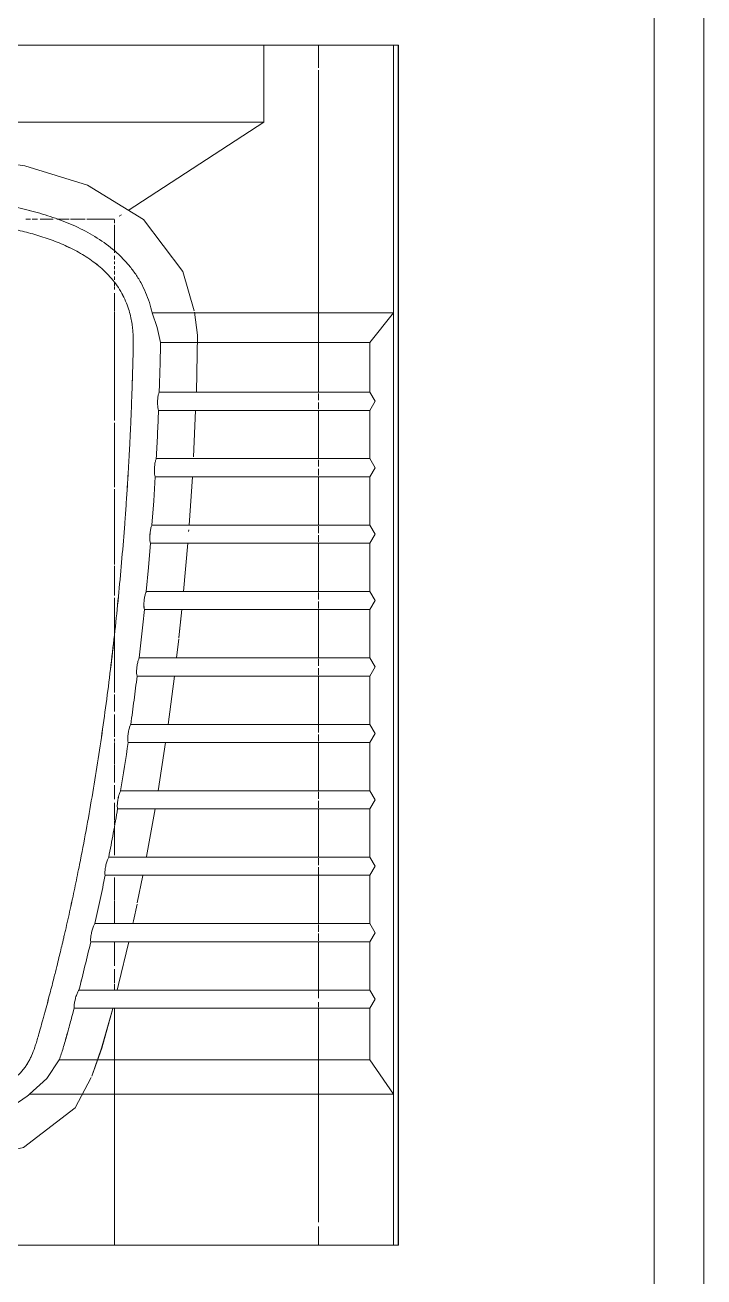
# Model space of a CAD drawing. Header units: millimetres. Extents: x -4000 to 187956, y -58990 to 162485.
# Drawn here: x 2909 to 3250, y 76536 to 77165 of the extents above; entities that cross this region are included whole.
import ezdxf

# ---------------------------------------------------------------- set-up
doc = ezdxf.new("R2010")
doc.units = ezdxf.units.MM
doc.layers.add('A-WALL', color=113, linetype='Continuous', lineweight=13)
doc.layers.add('P-SANR-FIXT', color=6, linetype='Continuous', lineweight=9)

# ---------------------------------------------------------------- blocks, each defined once
blk = doc.blocks.new('WCPan-SquattingPan-Vitra-ArkitektSeries-5952 - CMPX502N-V870-FFS - TANG 1')
at = {"layer": 'P-SANR-FIXT', "color": 250}
for p, q in [((250.56, 212.38), (-250.56, 212.38)), ((250.56, 212.38), (250.56, 77.95)), ((252.96, 212.38), (250.56, 212.38)), ((252.96, -390.25), (252.96, 212.38)), ((129.51, 77.95), (250.56, 77.95)), ((250.56, 77.95), (238.61, 63.05)), ((250.56, -314.32), (250.56, 77.95)), ((238.61, 63.05), (133.65, 63.05)), ((238.61, 38.12), (238.61, 63.05)), ((238.61, 38.12), (133, 38.12)), ((132.67, 29.03), (238.61, 29.03)), ((238.61, 4.77), (238.61, 29.03)), ((238.61, 4.77), (131.54, 4.77)), ((131.02, -4.33), (238.61, -4.33)), ((238.61, -28.59), (238.61, -4.33)), ((238.61, -28.59), (129.37, -28.59)), ((128.66, -37.68), (238.61, -37.68)), ((238.61, -61.94), (238.61, -37.68)), ((238.61, -61.94), (126.53, -61.94)), ((125.63, -71.04), (238.61, -71.04)), ((238.61, -95.3), (238.61, -71.04)), ((238.61, -95.3), (123, -95.3)), ((121.91, -104.39), (238.61, -104.39)), ((238.61, -128.65), (238.61, -104.39)), ((238.61, -128.65), (118.75, -128.65)), ((117.45, -137.74), (238.61, -137.74)), ((238.61, -162), (238.61, -137.74)), ((238.61, -162), (113.67, -162)), ((112.13, -171.1), (238.61, -171.1)), ((238.61, -195.36), (238.61, -171.1)), ((238.61, -195.36), (107.69, -195.36)), ((105.9, -204.45), (238.61, -204.45)), ((238.61, -204.45), (238.61, -228.71)), ((238.61, -228.71), (100.75, -228.71)), ((98.67, -237.81), (238.61, -237.81)), ((238.61, -262.07), (238.61, -237.81)), ((238.61, -262.07), (92.74, -262.07)), ((90.37, -271.16), (238.61, -271.16)), ((238.61, -297.17), (238.61, -271.16)), ((82.82, -297.17), (238.61, -297.17)), ((238.61, -297.17), (250.56, -314.32)), ((250.56, -314.32), (68.67, -314.32)), ((250.56, -314.32), (250.56, -390.25)), ((250.56, -390.25), (-250.56, -390.25)), ((250.56, -390.25), (252.96, -390.25))]:
    blk.add_line(p, q, dxfattribs=at)
at = {"layer": 'P-SANR-FIXT', "color": 253}
for p, q in [((185.5, 212.38), (25, 212.38)), ((185.5, 173.73), (185.5, 212.38)), ((185.5, 212.38), (212.95, 212.38)), ((212.95, 212.38), (212.95, 200.97)), ((252.96, 212.38), (212.95, 212.38)), ((212.95, 199.81), (212.95, 38.12)), ((185.5, 173.73), (-184.71, 173.73)), ((117.43, 129.42), (185.5, 173.73)), ((66.03, 124.95), (68.38, 124.95)), ((110.55, 78.62), (110.55, 87.84)), ((110.55, 23.87), (110.55, 78.35)), ((212.95, 37.56), (212.95, 34.16)), ((212.95, 33), (212.95, 29.59)), ((151.27, 29.02), (150.2, 5.65)), ((212.95, 29.03), (212.95, 4.77)), ((110.55, -9.6), (110.55, 22.72)), ((212.95, 4.22), (212.95, 0.8)), ((149.63, -4.32), (148.01, -28.61)), ((212.95, -0.34), (212.95, -3.77)), ((212.95, -4.33), (212.95, -28.59)), ((110.55, -48.42), (110.55, -10.59)), ((147.84, -30.89), (147.77, -31.77)), ((212.95, -29.13), (212.95, -32.57)), ((147.31, -37.71), (145.19, -61.94)), ((212.95, -33.69), (212.95, -37.13)), ((212.95, -37.68), (212.95, -61.94)), ((110.55, -63.98), (110.55, -49.13)), ((212.95, -62.46), (212.95, -65.94)), ((110.55, -82.91), (110.55, -65.09)), ((212.95, -67.02), (212.95, -70.5)), ((144.31, -71.03), (142.84, -85.13)), ((212.95, -71.04), (212.95, -95.3)), ((142.79, -85.63), (141.71, -95.3)), ((212.95, -95.8), (212.95, -99.31)), ((212.95, -100.36), (212.95, -103.87)), ((140.63, -104.4), (137.5, -128.65)), ((212.95, -104.39), (212.95, -128.65)), ((212.95, -129.14), (212.95, -132.68)), ((136.22, -137.75), (132.5, -162.01)), ((212.95, -133.69), (212.95, -137.24)), ((212.95, -137.74), (212.95, -162)), ((212.95, -162.47), (212.95, -166.05)), ((212.95, -167.03), (212.95, -170.61)), ((212.95, -171.1), (212.95, -195.13)), ((212.95, -195.8), (212.95, -199.43)), ((212.95, -200.36), (212.95, -203.99)), ((124.85, -204.47), (122.03, -218.28)), ((212.95, -204.45), (212.95, -228.71)), ((212.95, -229.13), (212.95, -232.8)), ((212.95, -233.69), (212.95, -237.36)), ((212.95, -237.81), (212.95, -262.07)), ((212.95, -262.46), (212.95, -266.18)), ((212.95, -268.13), (212.95, -270.74)), ((110.55, -304.52), (110.55, -271.16)), ((212.95, -271.16), (212.95, -378.62)), ((110.55, -340.98), (110.55, -304.63)), ((110.55, -390.25), (110.55, -341.14)), ((212.95, -380.83), (212.95, -390.25)), ((-110.49, -390.25), (110.55, -390.25)), ((212.95, -390.25), (110.55, -390.25)), ((212.95, -390.25), (252.96, -390.25))]:
    blk.add_line(p, q, dxfattribs=at)
at = {"layer": 'P-SANR-FIXT', "color": 254}
for p, q in [((112.91, 126.48), (114.09, 127.25)), ((69.22, 124.95), (71.99, 124.95)), ((73.28, 124.95), (76.77, 124.95)), ((76.95, 124.95), (79.82, 124.95)), ((81.63, 124.95), (87.76, 124.95)), ((88.55, 124.95), (95.86, 124.95)), ((96.73, 124.95), (110.44, 124.95)), ((110.55, 123.02), (110.55, 124.91)), ((110.55, 116.88), (110.55, 122.11)), ((110.55, 108.09), (110.55, 116.84)), ((110.55, 104.72), (110.55, 106.57)), ((110.55, 102.5), (110.55, 103.79)), ((110.55, 99.94), (110.55, 101.38)), ((110.55, 97.22), (110.55, 99.08)), ((110.55, 94.63), (110.55, 96.22)), ((110.55, 91.5), (110.55, 93.48)), ((110.55, 89.78), (110.55, 91.17)), ((110.55, -112.6), (110.55, -83.11)), ((110.55, -122.13), (110.55, -113.71)), ((110.55, -134.93), (110.55, -123.75)), ((110.55, -137.32), (110.55, -135.93)), ((110.55, -148.62), (110.55, -137.83)), ((110.55, -157.87), (110.55, -148.92)), ((110.55, -166.21), (110.55, -159.16)), ((110.55, -176.58), (110.55, -168.05)), ((110.55, -179.1), (110.55, -176.88)), ((110.55, -194.42), (110.55, -179.98)), ((110.55, -216.97), (110.55, -205.52)), ((110.55, -228.71), (110.55, -217.24)), ((110.55, -239.63), (110.55, -237.81)), ((110.55, -249.88), (110.55, -239.87)), ((110.55, -258.37), (110.55, -251.55)), ((110.55, -262.07), (110.55, -258.87)), ((68.67, -314.32), (68.02, -314.32))]:
    blk.add_line(p, q, dxfattribs=at)
at = {"layer": 'P-SANR-FIXT', "color": 253, "flags": 128}
for points in [[(0, 157.68), (32.87, 156.4), (65.64, 151.75), (97.11, 142.05), (125.05, 124.81), (144.85, 98.72), (150.6, 78.94)], [(150.72, 78.25), (152.19, 66.81), (151.63, 38.12)], [(130.99, -171.1), (126.68, -195), (126.66, -195.13)], [(121.9, -218.9), (120.1, -227.27), (119.78, -228.72)], [(117.74, -237.83), (112.6, -259.36), (111.93, -262.08)], [(109.75, -271.26), (104.15, -291.21), (99.18, -305.32)], [(98.93, -305.96), (90.78, -321.14), (64.92, -341.06), (32.93, -348.27)]]:
    blk.add_lwpolyline(points, dxfattribs=at)
at = {"layer": 'P-SANR-FIXT', "color": 250, "flags": 128}
for points in [[(133.65, 63.05), (131.99, 70.57), (129.51, 77.95)], [(238.61, 29.03), (241.4, 33.57), (238.61, 38.12)], [(238.61, -4.33), (241.4, 0.22), (238.61, 4.77)], [(129.37, -28.59), (130.24, -16.46), (131.02, -4.33)], [(238.61, -37.68), (241.4, -33.13), (238.61, -28.59)], [(126.53, -61.94), (127.64, -49.82), (128.66, -37.68)], [(238.61, -71.04), (241.4, -66.49), (238.61, -61.94)], [(238.61, -104.39), (241.4, -99.84), (238.61, -95.3)], [(238.61, -137.74), (241.4, -133.2), (238.61, -128.65)], [(238.61, -171.1), (241.4, -166.55), (238.61, -162)], [(238.61, -204.45), (241.4, -199.91), (238.61, -195.36)], [(238.61, -237.81), (241.4, -233.26), (238.61, -228.71)], [(238.61, -271.16), (241.4, -266.61), (238.61, -262.07)], [(68.02, -314.32), (76.62, -306.47), (82.82, -297.17)]]:
    blk.add_lwpolyline(points, dxfattribs=at)
at = {"layer": 'P-SANR-FIXT', "color": 250}
blk.add_arc((-1176.21, 51.26), 1307.39, 350.61189, 351.68789, dxfattribs=at)
for points, knots in [([(129.51, 77.95), (128.74, 81.46), (127.07, 86.68), (123.84, 93.23), (120.89, 97.97), (117.48, 102.37), (112.51, 107.69), (105.49, 113.48), (96.06, 119.21), (86.05, 123.75), (75.88, 127.3), (65.19, 130.16), (54.55, 132.3), (43.7, 133.93), (32.53, 135.12), (17.68, 136.15), (6.8, 136.38), (0, 136.38)], [0, 0, 0, 0, 0.071429, 0.107143, 0.142857, 0.178571, 0.214286, 0.285714, 0.357143, 0.428571, 0.5, 0.571429, 0.642857, 0.714286, 0.785714, 0.857143, 1, 1, 1, 1]), ([(0, 125.43), (5.34, 125.43), (13.8, 125.28), (25.48, 124.65), (34.36, 123.93), (43.13, 122.93), (51.71, 121.64), (60.17, 120.01), (68.57, 117.97), (76.78, 115.45), (84.8, 112.37), (91.35, 109.16), (96.35, 106.18), (99.91, 103.74), (103.38, 100.99), (107.85, 96.84), (112.84, 90.74), (116.21, 84.15), (117.97, 79.09), (118.88, 75.48), (119.45, 72.3), (119.77, 69.47), (119.93, 66.83), (119.98, 64.71), (119.99, 63.03), (119.99, 62.01), (119.98, 61.16), (119.97, 60.06), (119.93, 58.25), (119.86, 55.26), (119.75, 51.42), (119.64, 47.54), (119.53, 44.03), (119.42, 40.71), (119.29, 36.98), (119.11, 31.92), (118.92, 26.93), (118.73, 22.47), (118.58, 19.03), (118.44, 16.16), (118.31, 13.45), (118.19, 10.96), (118.07, 8.66), (117.96, 6.69), (117.85, 4.57), (117.69, 1.79), (117.49, -1.72), (117.23, -5.98), (116.95, -10.31), (116.66, -14.74), (116.26, -20.61), (115.51, -30.84), (114.35, -45.2), (112.27, -68.07), (109.21, -96.69), (105.5, -125.36), (102.12, -148.02), (99.36, -165), (96.36, -181.94), (93.51, -196.84), (91.28, -207.81), (89.79, -214.88), (88.65, -220.17), (87.48, -225.47), (86.49, -229.85), (85.66, -233.44), (84.91, -236.67), (84.11, -240.05), (83.22, -243.76), (82.25, -247.78), (81.22, -251.94), (80.18, -256.07), (79.26, -259.65), (78.18, -263.8), (76.91, -268.61), (75.82, -272.63), (74.96, -275.78), (74.1, -278.92), (73.15, -282.36), (72.21, -285.67), (71.41, -288.37), (70.37, -291.52), (69.25, -294.43), (68.05, -296.98), (67.13, -298.69), (66.09, -300.32), (64.44, -302.55), (61.91, -305.27), (58.14, -308.26), (54.39, -310.43), (51.04, -311.95), (47.42, -313.32), (42.84, -314.6), (38.33, -315.36), (34.88, -315.75), (31.62, -316.04), (27.15, -316.34), (22.37, -316.52), (18.42, -316.6), (14.39, -316.65), (9.97, -316.64), (5.12, -316.57), (1.82, -316.53), (0, -316.53)], [0, 0, 0, 0, 0.029412, 0.044118, 0.058824, 0.073529, 0.088235, 0.102941, 0.117647, 0.132353, 0.147059, 0.161765, 0.169118, 0.176471, 0.183824, 0.191176, 0.205882, 0.220588, 0.227941, 0.235294, 0.242647, 0.25, 0.257353, 0.264706, 0.268382, 0.272059, 0.273897, 0.275735, 0.279412, 0.283088, 0.286765, 0.290441, 0.292279, 0.294118, 0.297794, 0.301471, 0.308824, 0.316176, 0.323529, 0.330882, 0.338235, 0.345588, 0.349265, 0.352941, 0.356618, 0.360294, 0.367647, 0.375, 0.382353, 0.389706, 0.397059, 0.411765, 0.441176, 0.470588, 0.529412, 0.588235, 0.617647, 0.647059, 0.676471, 0.705882, 0.724265, 0.733456, 0.742647, 0.751838, 0.761029, 0.765625, 0.770221, 0.779412, 0.788603, 0.797794, 0.806985, 0.811581, 0.816176, 0.820772, 0.825368, 0.829963, 0.832261, 0.834559, 0.839154, 0.84375, 0.848346, 0.852941, 0.862132, 0.866728, 0.871324, 0.875919, 0.880515, 0.889706, 0.898897, 0.908088, 0.912684, 0.917279, 0.926471, 0.935662, 0.940257, 0.944853, 0.954044, 0.963235, 0.967831, 0.972426, 0.981618, 0.990809, 1, 1, 1, 1]), ([(133, 38.12), (133.02, 38.49), (133.05, 39.59), (133.13, 41.91), (133.21, 44.37), (133.3, 47.23), (133.41, 50.94), (133.53, 55.18), (133.61, 58.72), (133.65, 60.9), (133.65, 62.09), (133.65, 62.73), (133.65, 63.05)], [0, 0, 0, 0, 0.125, 0.25, 0.3125, 0.375, 0.5, 0.625, 0.75, 0.875, 0.9375, 1, 1, 1, 1]), ([(133, 38.12), (132.92, 37.97), (132.77, 37.58), (132.49, 36.52), (132.24, 34.77), (132.15, 32.41), (132.3, 30.29), (132.53, 29.34), (132.67, 29.03)], [0, 0, 0, 0, 0.1, 0.2, 0.4, 0.6, 0.8, 1, 1, 1, 1]), ([(131.54, 4.77), (131.46, 4.61), (131.3, 4.22), (131.07, 3.43), (130.89, 2.48), (130.69, 1.04), (130.57, -0.93), (130.67, -3.06), (130.88, -4.01), (131.02, -4.33)], [0, 0, 0, 0, 0.1, 0.2, 0.3, 0.4, 0.6, 0.8, 1, 1, 1, 1]), ([(129.37, -28.59), (129.28, -28.74), (129.12, -29.13), (128.88, -29.92), (128.67, -30.87), (128.44, -32.31), (128.29, -34.28), (128.34, -36.41), (128.54, -37.37), (128.66, -37.68)], [0, 0, 0, 0, 0.1, 0.2, 0.3, 0.4, 0.6, 0.8, 1, 1, 1, 1]), ([(126.53, -61.94), (126.43, -62.1), (126.26, -62.48), (126, -63.27), (125.78, -64.22), (125.52, -65.66), (125.32, -67.62), (125.34, -69.76), (125.51, -70.72), (125.63, -71.04)], [0, 0, 0, 0, 0.1, 0.2, 0.3, 0.4, 0.6, 0.8, 1, 1, 1, 1]), ([(123, -95.3), (122.9, -95.45), (122.72, -95.84), (122.45, -96.62), (122.2, -97.57), (121.92, -99), (121.68, -100.97), (121.65, -103.11), (121.8, -104.07), (121.91, -104.39)], [0, 0, 0, 0, 0.1, 0.2, 0.3, 0.4, 0.6, 0.8, 1, 1, 1, 1]), ([(118.75, -128.65), (118.65, -128.81), (118.46, -129.19), (118.17, -129.97), (117.9, -130.92), (117.66, -131.99), (117.47, -133.13), (117.28, -134.67), (117.21, -136.46), (117.34, -137.43), (117.45, -137.74)], [0, 0, 0, 0, 0.1, 0.2, 0.3, 0.4, 0.5, 0.6, 0.8, 1, 1, 1, 1]), ([(113.67, -162), (113.57, -162.16), (113.37, -162.55), (113.06, -163.33), (112.76, -164.27), (112.5, -165.34), (112.27, -166.47), (112.04, -168.01), (111.93, -169.81), (112.03, -170.78), (112.13, -171.1)], [0, 0, 0, 0, 0.1, 0.2, 0.3, 0.4, 0.5, 0.6, 0.8, 1, 1, 1, 1]), ([(107.69, -195.36), (107.59, -195.51), (107.37, -195.9), (107.04, -196.68), (106.72, -197.62), (106.42, -198.68), (106.17, -199.82), (105.9, -201.35), (105.73, -203.15), (105.81, -204.13), (105.9, -204.45)], [0, 0, 0, 0, 0.1, 0.2, 0.3, 0.4, 0.5, 0.6, 0.8, 1, 1, 1, 1]), ([(100.75, -228.71), (100.64, -228.87), (100.41, -229.26), (100.05, -230.03), (99.7, -230.97), (99.38, -232.03), (99.08, -233.16), (98.77, -234.69), (98.54, -236.5), (98.59, -237.48), (98.67, -237.81)], [0, 0, 0, 0, 0.1, 0.2, 0.3, 0.4, 0.5, 0.6, 0.8, 1, 1, 1, 1]), ([(92.74, -262.07), (92.63, -262.22), (92.39, -262.61), (92, -263.38), (91.62, -264.32), (91.26, -265.37), (90.93, -266.5), (90.56, -268.03), (90.27, -269.84), (90.29, -270.84), (90.37, -271.16)], [0, 0, 0, 0, 0.1, 0.2, 0.3, 0.4, 0.5, 0.6, 0.8, 1, 1, 1, 1]), ([(82.82, -297.17), (83.19, -296.17), (83.9, -294.18), (84.83, -291.21), (85.76, -288.01), (86.74, -284.5), (87.81, -280.6), (89.16, -275.66), (89.96, -272.69), (90.37, -271.16)], [0, 0, 0, 0, 0.125, 0.25, 0.375, 0.5, 0.625, 0.75, 1, 1, 1, 1]), ([(0, -327.48), (2.52, -327.48), (5.85, -327.54), (10.4, -327.58), (14, -327.59), (17.77, -327.56), (21.35, -327.49), (24.76, -327.39), (28.16, -327.24), (31.64, -327.02), (34.43, -326.79), (36.62, -326.57), (38.99, -326.3), (43.33, -325.66), (48.02, -324.57), (52.47, -323.14), (55.92, -321.79), (59.29, -320.2), (63.48, -317.84), (66.31, -315.78), (68.02, -314.32)], [0, 0, 0, 0, 0.1, 0.15, 0.2, 0.25, 0.3, 0.35, 0.4, 0.45, 0.5, 0.525, 0.55, 0.6, 0.7, 0.75, 0.8, 0.85, 0.9, 1, 1, 1, 1])]:
    blk.add_open_spline(points, degree=3, knots=knots, dxfattribs=at)
for points in [[(131.54, 4.77), (131.77, 8.86), (132.17, 16.89), (132.51, 24.93), (132.67, 29.03)], [(123, -95.3), (123.47, -91.26), (124.37, -83.17), (125.22, -75.08), (125.63, -71.04)], [(118.75, -128.65), (119.31, -124.61), (120.4, -116.53), (121.42, -108.44), (121.91, -104.39)], [(107.69, -195.36), (108.47, -191.32), (109.99, -183.24), (111.43, -175.15), (112.13, -171.1)], [(100.75, -228.71), (101.65, -224.68), (103.41, -216.6), (105.08, -208.51), (105.9, -204.45)], [(92.74, -262.07), (93.78, -258.04), (95.8, -249.96), (97.73, -241.86), (98.67, -237.81)]]:
    blk.add_open_spline(points, degree=3, dxfattribs=at)
blk = doc.blocks.new('CMF2_NHAXUONG_A_rvt-1-FFS - TANG 1')
at = {"layer": 'A-WALL', "color": 35, "lineweight": 15}
for p, q in [((3224.79, 77349.64), (3224.79, 76175)), ((3249.79, 76175), (3249.79, 77349.64))]:
    blk.add_line(p, q, dxfattribs=at)
at = {"layer": 'A-WALL', "color": 50, "lineweight": 15}
for p, q in [((3224.79, 76175), (3224.79, 77349.64)), ((3249.79, 77349.64), (3249.79, 76175))]:
    blk.add_line(p, q, dxfattribs=at)
at = {"layer": 'P-SANR-FIXT', "color": 250}
for p, q in [((3094.1, 77154.88), (2592.98, 77154.88)), ((3094.1, 77154.88), (3094.1, 77020.45)), ((3096.49, 77154.88), (3094.1, 77154.88)), ((3096.49, 76552.26), (3096.49, 77154.88)), ((2973.04, 77020.45), (3094.1, 77020.45)), ((3094.1, 77020.45), (3082.15, 77005.55)), ((3094.1, 76628.18), (3094.1, 77020.45)), ((3082.15, 77005.55), (2977.19, 77005.55)), ((3082.15, 76980.63), (3082.15, 77005.55)), ((3082.15, 76980.63), (2976.54, 76980.63)), ((2976.21, 76971.53), (3082.15, 76971.53)), ((3082.15, 76947.27), (3082.15, 76971.53)), ((3082.15, 76947.27), (2975.08, 76947.27)), ((2974.55, 76938.18), (3082.15, 76938.18)), ((3082.15, 76913.92), (3082.15, 76938.18)), ((3082.15, 76913.92), (2972.91, 76913.92)), ((2972.2, 76904.82), (3082.15, 76904.82)), ((3082.15, 76880.56), (3082.15, 76904.82)), ((3082.15, 76880.56), (2970.06, 76880.56)), ((2969.17, 76871.47), (3082.15, 76871.47)), ((3082.15, 76847.21), (3082.15, 76871.47)), ((3082.15, 76847.21), (2966.53, 76847.21)), ((2965.45, 76838.11), (3082.15, 76838.11)), ((3082.15, 76813.85), (3082.15, 76838.11)), ((3082.15, 76813.85), (2962.28, 76813.85)), ((2960.99, 76804.76), (3082.15, 76804.76)), ((3082.15, 76780.5), (3082.15, 76804.76)), ((3082.15, 76780.5), (2957.21, 76780.5)), ((2955.67, 76771.4), (3082.15, 76771.4)), ((3082.15, 76747.14), (3082.15, 76771.4)), ((3082.15, 76747.14), (2951.23, 76747.14)), ((2949.44, 76738.05), (3082.15, 76738.05)), ((3082.15, 76738.05), (3082.15, 76713.79)), ((3082.15, 76713.79), (2944.28, 76713.79)), ((2942.21, 76704.7), (3082.15, 76704.7)), ((3082.15, 76680.44), (3082.15, 76704.7)), ((3082.15, 76680.44), (2936.28, 76680.44)), ((2933.9, 76671.34), (3082.15, 76671.34)), ((3082.15, 76645.33), (3082.15, 76671.34)), ((2926.36, 76645.33), (3082.15, 76645.33)), ((3082.15, 76645.33), (3094.1, 76628.18)), ((3094.1, 76628.18), (2912.21, 76628.18)), ((3094.1, 76628.18), (3094.1, 76552.26)), ((3094.1, 76552.26), (2592.98, 76552.26)), ((3094.1, 76552.26), (3096.49, 76552.26))]:
    blk.add_line(p, q, dxfattribs=at)
at = {"layer": 'P-SANR-FIXT', "color": 253}
for p, q in [((3029.04, 77154.88), (2868.54, 77154.88)), ((3029.04, 77116.23), (3029.04, 77154.88)), ((3029.04, 77154.88), (3056.49, 77154.88)), ((3056.49, 77154.88), (3056.49, 77143.47)), ((3096.49, 77154.88), (3056.49, 77154.88)), ((3056.49, 77142.32), (3056.49, 76980.63)), ((3029.04, 77116.23), (2658.83, 77116.23)), ((2960.96, 77071.93), (3029.04, 77116.23)), ((2909.57, 77067.45), (2911.92, 77067.45)), ((2954.09, 77021.13), (2954.09, 77030.35)), ((2954.09, 76966.37), (2954.09, 77020.86)), ((3056.49, 76980.07), (3056.49, 76976.66)), ((3056.49, 76975.5), (3056.49, 76972.1)), ((2994.81, 76971.53), (2993.73, 76948.15)), ((3056.49, 76971.53), (3056.49, 76947.27)), ((2954.09, 76932.91), (2954.09, 76965.22)), ((3056.49, 76946.72), (3056.49, 76943.3)), ((2993.17, 76938.19), (2991.55, 76913.9)), ((3056.49, 76942.16), (3056.49, 76938.73)), ((3056.49, 76938.18), (3056.49, 76913.92)), ((2954.09, 76894.08), (2954.09, 76931.92)), ((2991.37, 76911.61), (2991.31, 76910.74)), ((3056.49, 76913.38), (3056.49, 76909.93)), ((2990.84, 76904.8), (2988.73, 76880.57)), ((3056.49, 76908.82), (3056.49, 76905.37)), ((3056.49, 76904.82), (3056.49, 76880.56)), ((2954.09, 76878.52), (2954.09, 76893.37)), ((3056.49, 76880.04), (3056.49, 76876.57)), ((2954.09, 76859.59), (2954.09, 76877.41)), ((3056.49, 76875.48), (3056.49, 76872)), ((2987.85, 76871.48), (2986.38, 76857.38)), ((3056.49, 76871.47), (3056.49, 76847.21)), ((2986.32, 76856.87), (2985.24, 76847.2)), ((3056.49, 76846.7), (3056.49, 76843.2)), ((3056.49, 76842.14), (3056.49, 76838.63)), ((2984.17, 76838.1), (2981.04, 76813.85)), ((3056.49, 76838.11), (3056.49, 76813.85)), ((3056.49, 76813.37), (3056.49, 76809.83)), ((2979.76, 76804.75), (2976.04, 76780.5)), ((3056.49, 76808.81), (3056.49, 76805.26)), ((3056.49, 76804.76), (3056.49, 76780.5)), ((3056.49, 76780.03), (3056.49, 76776.45)), ((3056.49, 76775.48), (3056.49, 76771.89)), ((3056.49, 76771.4), (3056.49, 76747.38)), ((3056.49, 76746.7), (3056.49, 76743.08)), ((3056.49, 76742.15), (3056.49, 76738.51)), ((2968.38, 76738.03), (2965.57, 76724.23)), ((3056.49, 76738.05), (3056.49, 76713.79)), ((3056.49, 76713.37), (3056.49, 76709.7)), ((3056.49, 76708.82), (3056.49, 76705.14)), ((3056.49, 76704.7), (3056.49, 76680.44)), ((3056.49, 76680.04), (3056.49, 76676.32)), ((3056.49, 76674.37), (3056.49, 76671.76)), ((2954.09, 76637.98), (2954.09, 76671.34)), ((3056.49, 76671.34), (3056.49, 76563.88)), ((2954.09, 76601.52), (2954.09, 76637.87)), ((2954.09, 76552.26), (2954.09, 76601.36)), ((3056.49, 76561.68), (3056.49, 76552.26)), ((2733.04, 76552.26), (2954.09, 76552.26)), ((3056.49, 76552.26), (2954.09, 76552.26)), ((3056.49, 76552.26), (3096.49, 76552.26))]:
    blk.add_line(p, q, dxfattribs=at)
at = {"layer": 'P-SANR-FIXT', "color": 254}
for p, q in [((2956.44, 77068.98), (2957.63, 77069.76)), ((2912.76, 77067.45), (2915.53, 77067.45)), ((2916.82, 77067.45), (2920.31, 77067.45)), ((2920.48, 77067.45), (2923.36, 77067.45)), ((2925.16, 77067.45), (2931.3, 77067.45)), ((2932.09, 77067.45), (2939.39, 77067.45)), ((2940.27, 77067.45), (2953.98, 77067.45)), ((2954.09, 77065.52), (2954.09, 77067.41)), ((2954.09, 77059.39), (2954.09, 77064.61)), ((2954.09, 77050.59), (2954.09, 77059.35)), ((2954.09, 77047.22), (2954.09, 77049.07)), ((2954.09, 77045), (2954.09, 77046.29)), ((2954.09, 77042.44), (2954.09, 77043.88)), ((2954.09, 77039.72), (2954.09, 77041.59)), ((2954.09, 77037.13), (2954.09, 77038.72)), ((2954.09, 77034), (2954.09, 77035.99)), ((2954.09, 77032.28), (2954.09, 77033.67)), ((2954.09, 76829.91), (2954.09, 76859.39)), ((2954.09, 76820.38), (2954.09, 76828.79)), ((2954.09, 76807.57), (2954.09, 76818.75)), ((2954.09, 76805.18), (2954.09, 76806.58)), ((2954.09, 76793.89), (2954.09, 76804.67)), ((2954.09, 76784.64), (2954.09, 76793.58)), ((2954.09, 76776.29), (2954.09, 76783.34)), ((2954.09, 76765.92), (2954.09, 76774.45)), ((2954.09, 76763.4), (2954.09, 76765.62)), ((2954.09, 76748.09), (2954.09, 76762.52)), ((2954.09, 76725.54), (2954.09, 76736.99)), ((2954.09, 76713.79), (2954.09, 76725.26)), ((2954.09, 76702.88), (2954.09, 76704.7)), ((2954.09, 76692.62), (2954.09, 76702.64)), ((2954.09, 76684.14), (2954.09, 76690.95)), ((2954.09, 76680.44), (2954.09, 76683.63)), ((2912.21, 76628.18), (2911.56, 76628.18))]:
    blk.add_line(p, q, dxfattribs=at)
at = {"layer": 'P-SANR-FIXT', "color": 253, "flags": 128}
for points in [[(2843.54, 77100.18), (2876.41, 77098.9), (2909.17, 77094.25), (2940.65, 77084.55), (2968.59, 77067.31), (2988.39, 77041.23), (2994.14, 77021.44)], [(2994.25, 77020.75), (2995.72, 77009.31), (2995.17, 76980.62)], [(2974.52, 76771.4), (2970.22, 76747.5), (2970.2, 76747.38)], [(2965.44, 76723.6), (2963.64, 76715.23), (2963.32, 76713.79)], [(2961.28, 76704.67), (2956.14, 76683.14), (2955.47, 76680.42)], [(2953.29, 76671.24), (2947.68, 76651.29), (2942.72, 76637.19)], [(2942.47, 76636.54), (2934.32, 76621.36), (2908.46, 76601.44), (2876.47, 76594.23)]]:
    blk.add_lwpolyline(points, dxfattribs=at)
at = {"layer": 'P-SANR-FIXT', "color": 250, "flags": 128}
for points in [[(2977.19, 77005.55), (2975.53, 77013.07), (2973.04, 77020.45)], [(3082.15, 76971.53), (3084.94, 76976.08), (3082.15, 76980.63)], [(3082.15, 76938.18), (3084.94, 76942.72), (3082.15, 76947.27)], [(2972.91, 76913.92), (2973.77, 76926.04), (2974.55, 76938.18)], [(3082.15, 76904.82), (3084.94, 76909.37), (3082.15, 76913.92)], [(2970.06, 76880.56), (2971.18, 76892.69), (2972.2, 76904.82)], [(3082.15, 76871.47), (3084.94, 76876.01), (3082.15, 76880.56)], [(3082.15, 76838.11), (3084.94, 76842.66), (3082.15, 76847.21)], [(3082.15, 76804.76), (3084.94, 76809.31), (3082.15, 76813.85)], [(3082.15, 76771.4), (3084.94, 76775.95), (3082.15, 76780.5)], [(3082.15, 76738.05), (3084.94, 76742.6), (3082.15, 76747.14)], [(3082.15, 76704.7), (3084.94, 76709.24), (3082.15, 76713.79)], [(3082.15, 76671.34), (3084.94, 76675.89), (3082.15, 76680.44)], [(2911.56, 76628.18), (2920.15, 76636.03), (2926.36, 76645.33)]]:
    blk.add_lwpolyline(points, dxfattribs=at)
at = {"layer": 'P-SANR-FIXT', "color": 250}
blk.add_arc((1667.33, 76993.76), 1307.39, 350.61189, 351.68789, dxfattribs=at)
for points, knots in [([(2973.04, 77020.45), (2972.28, 77023.96), (2970.61, 77029.18), (2967.38, 77035.74), (2964.42, 77040.47), (2961.02, 77044.87), (2956.04, 77050.19), (2949.03, 77055.98), (2939.6, 77061.71), (2929.59, 77066.26), (2919.42, 77069.8), (2908.72, 77072.66), (2898.09, 77074.8), (2887.23, 77076.43), (2876.07, 77077.62), (2861.21, 77078.65), (2850.34, 77078.88), (2843.54, 77078.88)], [0, 0, 0, 0, 0.071429, 0.107143, 0.142857, 0.178571, 0.214286, 0.285714, 0.357143, 0.428571, 0.5, 0.571429, 0.642857, 0.714286, 0.785714, 0.857143, 1, 1, 1, 1]), ([(2843.54, 77067.93), (2848.87, 77067.93), (2857.34, 77067.79), (2869.02, 77067.16), (2877.9, 77066.43), (2886.66, 77065.43), (2895.25, 77064.14), (2903.71, 77062.52), (2912.11, 77060.47), (2920.32, 77057.96), (2928.34, 77054.87), (2934.89, 77051.67), (2939.89, 77048.68), (2943.45, 77046.24), (2946.92, 77043.5), (2951.39, 77039.35), (2956.37, 77033.25), (2959.75, 77026.65), (2961.5, 77021.59), (2962.42, 77017.98), (2962.99, 77014.81), (2963.31, 77011.98), (2963.47, 77009.33), (2963.52, 77007.21), (2963.53, 77005.54), (2963.52, 77004.51), (2963.52, 77003.67), (2963.5, 77002.57), (2963.47, 77000.76), (2963.4, 76997.76), (2963.29, 76993.93), (2963.17, 76990.04), (2963.06, 76986.53), (2962.96, 76983.22), (2962.83, 76979.48), (2962.65, 76974.42), (2962.45, 76969.43), (2962.27, 76964.98), (2962.11, 76961.54), (2961.98, 76958.67), (2961.85, 76955.95), (2961.72, 76953.47), (2961.6, 76951.17), (2961.5, 76949.19), (2961.38, 76947.08), (2961.23, 76944.3), (2961.02, 76940.79), (2960.76, 76936.53), (2960.49, 76932.2), (2960.2, 76927.77), (2959.79, 76921.9), (2959.05, 76911.66), (2957.89, 76897.3), (2955.8, 76874.43), (2952.74, 76845.81), (2949.03, 76817.15), (2945.65, 76794.48), (2942.89, 76777.5), (2939.9, 76760.56), (2937.05, 76745.66), (2934.82, 76734.69), (2933.33, 76727.63), (2932.18, 76722.34), (2931.01, 76717.03), (2930.02, 76712.65), (2929.2, 76709.06), (2928.45, 76705.83), (2927.65, 76702.45), (2926.76, 76698.74), (2925.78, 76694.72), (2924.75, 76690.57), (2923.71, 76686.44), (2922.8, 76682.85), (2921.72, 76678.71), (2920.44, 76673.89), (2919.36, 76669.87), (2918.5, 76666.72), (2917.64, 76663.58), (2916.69, 76660.15), (2915.75, 76656.83), (2914.95, 76654.14), (2913.91, 76650.98), (2912.79, 76648.08), (2911.59, 76645.52), (2910.66, 76643.82), (2909.62, 76642.18), (2907.97, 76639.95), (2905.44, 76637.23), (2901.67, 76634.25), (2897.93, 76632.07), (2894.58, 76630.55), (2890.95, 76629.18), (2886.38, 76627.9), (2881.86, 76627.14), (2878.42, 76626.76), (2875.15, 76626.46), (2870.69, 76626.16), (2865.91, 76625.98), (2861.95, 76625.9), (2857.93, 76625.86), (2853.51, 76625.87), (2848.66, 76625.93), (2845.36, 76625.97), (2843.54, 76625.97)], [0, 0, 0, 0, 0.029412, 0.044118, 0.058824, 0.073529, 0.088235, 0.102941, 0.117647, 0.132353, 0.147059, 0.161765, 0.169118, 0.176471, 0.183824, 0.191176, 0.205882, 0.220588, 0.227941, 0.235294, 0.242647, 0.25, 0.257353, 0.264706, 0.268382, 0.272059, 0.273897, 0.275735, 0.279412, 0.283088, 0.286765, 0.290441, 0.292279, 0.294118, 0.297794, 0.301471, 0.308824, 0.316176, 0.323529, 0.330882, 0.338235, 0.345588, 0.349265, 0.352941, 0.356618, 0.360294, 0.367647, 0.375, 0.382353, 0.389706, 0.397059, 0.411765, 0.441176, 0.470588, 0.529412, 0.588235, 0.617647, 0.647059, 0.676471, 0.705882, 0.724265, 0.733456, 0.742647, 0.751838, 0.761029, 0.765625, 0.770221, 0.779412, 0.788603, 0.797794, 0.806985, 0.811581, 0.816176, 0.820772, 0.825368, 0.829963, 0.832261, 0.834559, 0.839154, 0.84375, 0.848346, 0.852941, 0.862132, 0.866728, 0.871324, 0.875919, 0.880515, 0.889706, 0.898897, 0.908088, 0.912684, 0.917279, 0.926471, 0.935662, 0.940257, 0.944853, 0.954044, 0.963235, 0.967831, 0.972426, 0.981618, 0.990809, 1, 1, 1, 1]), ([(2976.54, 76980.63), (2976.55, 76980.99), (2976.59, 76982.09), (2976.67, 76984.41), (2976.75, 76986.87), (2976.84, 76989.74), (2976.95, 76993.44), (2977.06, 76997.68), (2977.15, 77001.22), (2977.18, 77003.4), (2977.19, 77004.59), (2977.19, 77005.23), (2977.19, 77005.55)], [0, 0, 0, 0, 0.125, 0.25, 0.3125, 0.375, 0.5, 0.625, 0.75, 0.875, 0.9375, 1, 1, 1, 1]), ([(2976.54, 76980.63), (2976.46, 76980.47), (2976.31, 76980.08), (2976.03, 76979.02), (2975.78, 76977.28), (2975.69, 76974.91), (2975.84, 76972.79), (2976.07, 76971.85), (2976.21, 76971.53)], [0, 0, 0, 0, 0.1, 0.2, 0.4, 0.6, 0.8, 1, 1, 1, 1]), ([(2975.08, 76947.27), (2974.99, 76947.12), (2974.83, 76946.73), (2974.61, 76945.94), (2974.42, 76944.98), (2974.23, 76943.54), (2974.11, 76941.57), (2974.21, 76939.44), (2974.42, 76938.49), (2974.55, 76938.18)], [0, 0, 0, 0, 0.1, 0.2, 0.3, 0.4, 0.6, 0.8, 1, 1, 1, 1]), ([(2972.91, 76913.92), (2972.82, 76913.76), (2972.65, 76913.37), (2972.41, 76912.59), (2972.21, 76911.63), (2971.98, 76910.19), (2971.82, 76908.22), (2971.88, 76906.09), (2972.07, 76905.14), (2972.2, 76904.82)], [0, 0, 0, 0, 0.1, 0.2, 0.3, 0.4, 0.6, 0.8, 1, 1, 1, 1]), ([(2970.06, 76880.56), (2969.97, 76880.41), (2969.8, 76880.02), (2969.54, 76879.23), (2969.31, 76878.28), (2969.06, 76876.85), (2968.86, 76874.88), (2968.87, 76872.74), (2969.05, 76871.78), (2969.17, 76871.47)], [0, 0, 0, 0, 0.1, 0.2, 0.3, 0.4, 0.6, 0.8, 1, 1, 1, 1]), ([(2966.53, 76847.21), (2966.44, 76847.05), (2966.26, 76846.66), (2965.99, 76845.88), (2965.74, 76844.93), (2965.45, 76843.5), (2965.21, 76841.54), (2965.18, 76839.39), (2965.34, 76838.43), (2965.45, 76838.11)], [0, 0, 0, 0, 0.1, 0.2, 0.3, 0.4, 0.6, 0.8, 1, 1, 1, 1]), ([(2962.28, 76813.85), (2962.19, 76813.7), (2961.99, 76813.31), (2961.7, 76812.53), (2961.44, 76811.58), (2961.2, 76810.51), (2961, 76809.37), (2960.82, 76807.84), (2960.75, 76806.05), (2960.88, 76805.08), (2960.99, 76804.76)], [0, 0, 0, 0, 0.1, 0.2, 0.3, 0.4, 0.5, 0.6, 0.8, 1, 1, 1, 1]), ([(2957.21, 76780.5), (2957.11, 76780.34), (2956.9, 76779.96), (2956.59, 76779.18), (2956.3, 76778.23), (2956.03, 76777.17), (2955.81, 76776.03), (2955.58, 76774.49), (2955.46, 76772.7), (2955.57, 76771.72), (2955.67, 76771.4)], [0, 0, 0, 0, 0.1, 0.2, 0.3, 0.4, 0.5, 0.6, 0.8, 1, 1, 1, 1]), ([(2951.23, 76747.14), (2951.12, 76746.99), (2950.91, 76746.6), (2950.58, 76745.82), (2950.26, 76744.88), (2949.96, 76743.82), (2949.7, 76742.69), (2949.43, 76741.15), (2949.26, 76739.35), (2949.34, 76738.37), (2949.44, 76738.05)], [0, 0, 0, 0, 0.1, 0.2, 0.3, 0.4, 0.5, 0.6, 0.8, 1, 1, 1, 1]), ([(2944.28, 76713.79), (2944.17, 76713.64), (2943.95, 76713.25), (2943.59, 76712.47), (2943.24, 76711.53), (2942.91, 76710.48), (2942.62, 76709.35), (2942.3, 76707.81), (2942.08, 76706.01), (2942.13, 76705.02), (2942.21, 76704.7)], [0, 0, 0, 0, 0.1, 0.2, 0.3, 0.4, 0.5, 0.6, 0.8, 1, 1, 1, 1]), ([(2936.28, 76680.44), (2936.16, 76680.28), (2935.92, 76679.89), (2935.54, 76679.12), (2935.16, 76678.19), (2934.8, 76677.13), (2934.47, 76676.01), (2934.1, 76674.48), (2933.81, 76672.66), (2933.83, 76671.67), (2933.9, 76671.34)], [0, 0, 0, 0, 0.1, 0.2, 0.3, 0.4, 0.5, 0.6, 0.8, 1, 1, 1, 1]), ([(2926.36, 76645.33), (2926.73, 76646.33), (2927.43, 76648.33), (2928.37, 76651.29), (2929.29, 76654.49), (2930.28, 76658.01), (2931.35, 76661.9), (2932.7, 76666.85), (2933.49, 76669.81), (2933.9, 76671.34)], [0, 0, 0, 0, 0.125, 0.25, 0.375, 0.5, 0.625, 0.75, 1, 1, 1, 1]), ([(2843.54, 76615.02), (2846.06, 76615.02), (2849.39, 76614.97), (2853.94, 76614.92), (2857.53, 76614.91), (2861.3, 76614.94), (2864.88, 76615.01), (2868.29, 76615.11), (2871.7, 76615.27), (2875.18, 76615.48), (2877.97, 76615.72), (2880.16, 76615.93), (2882.53, 76616.21), (2886.87, 76616.85), (2891.55, 76617.93), (2896.01, 76619.37), (2899.46, 76620.71), (2902.82, 76622.3), (2907.02, 76624.67), (2909.85, 76626.72), (2911.56, 76628.18)], [0, 0, 0, 0, 0.1, 0.15, 0.2, 0.25, 0.3, 0.35, 0.4, 0.45, 0.5, 0.525, 0.55, 0.6, 0.7, 0.75, 0.8, 0.85, 0.9, 1, 1, 1, 1])]:
    blk.add_open_spline(points, degree=3, knots=knots, dxfattribs=at)
for points in [[(2975.08, 76947.27), (2975.3, 76951.36), (2975.71, 76959.39), (2976.05, 76967.44), (2976.21, 76971.53)], [(2966.53, 76847.21), (2967, 76851.24), (2967.91, 76859.33), (2968.76, 76867.42), (2969.17, 76871.47)], [(2962.28, 76813.85), (2962.85, 76817.89), (2963.94, 76825.97), (2964.96, 76834.06), (2965.45, 76838.11)], [(2951.23, 76747.14), (2952.01, 76751.18), (2953.53, 76759.26), (2954.97, 76767.35), (2955.67, 76771.4)], [(2944.28, 76713.79), (2945.19, 76717.82), (2946.95, 76725.9), (2948.62, 76734), (2949.44, 76738.05)], [(2936.28, 76680.44), (2937.32, 76684.47), (2939.34, 76692.54), (2941.27, 76700.64), (2942.21, 76704.7)]]:
    blk.add_open_spline(points, degree=3, dxfattribs=at)
at = {"layer": 'P-SANR-FIXT', "color": 250, "lineweight": 9}
blk.add_blockref('WCPan-SquattingPan-Vitra-ArkitektSeries-5952 - CMPX502N-V870-FFS - TANG 1', (2843.54, 76942.5), dxfattribs=at)

msp = doc.modelspace()

# ---------------------------------------------------------------- block references
at = {"lineweight": 5}
msp.add_blockref('CMF2_NHAXUONG_A_rvt-1-FFS - TANG 1', (0, 0), dxfattribs=at)

doc.saveas('drawing.dxf')
